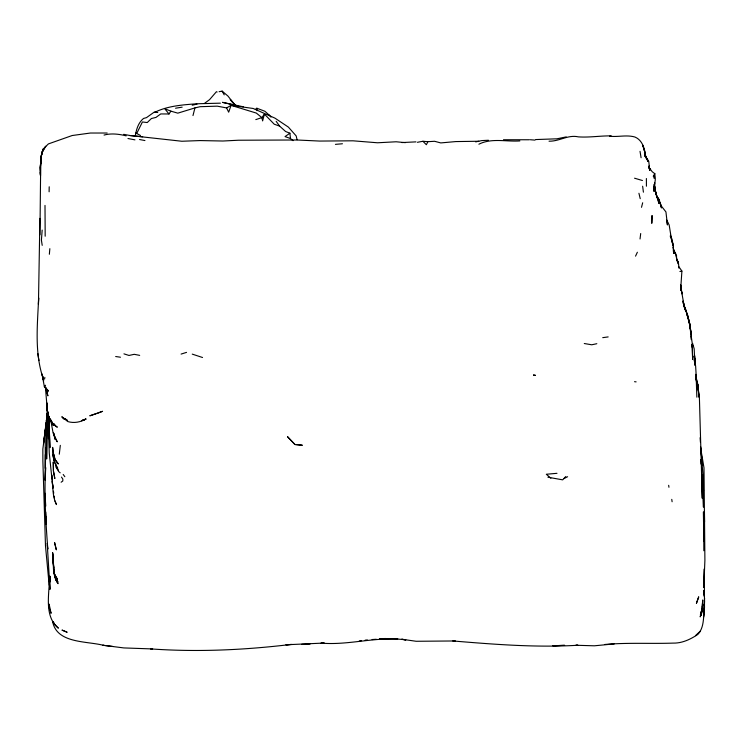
<?xml version="1.0" encoding="UTF-8"?>
<svg xmlns="http://www.w3.org/2000/svg" width="742" height="742" viewBox="0 0 742 742"><rect width="100%" height="100%" fill="white"/><g stroke="black" fill="none" stroke-linecap="round" stroke-linejoin="round"><path stroke-width="1.11" d="M46.561 438.902L47.071 413.934L46.644 459.01L47.117 403.602M604.888 644.473C627.611 642.489 650.317 643.861 673.04 643.11C682.074 643.333 690.496 639.381 697.814 634.41C704.056 627.88 703.305 618.132 704.241 609.794L703.537 617.223L704.501 607.568L704.316 568.854L703.787 587.228M680.831 288.267L682.028 293.915L680.637 284.956L680.627 289.955L681.898 271.09L678.939 266.805M704.51 522.08L703.991 467.85L700.828 449.123M704.603 598.182L703.843 611.779M653.86 186.121L653.795 191.25C653.285 185.528 656.856 180.13 654.509 174.444L654.843 173.721L652.209 171.727L649.528 168.165M694.113 356.243L694.753 360.825L694.178 348.814L692.629 343.453M49.111 191.798L49.204 186.789M45.179 236.216L45.002 205.423M39.938 234.806L40.727 161.088L41.552 154.429L43.296 148.929L48.378 143.92L72.206 135.517L90.394 133.031L107.173 133.022M704.427 577.276L703.815 587.247L704.9 560.34L704.446 511.034L704.492 522.006M654.704 182.81L654.546 187.809L654.555 182.615M702.359 607.234L702.924 604.136L700.188 616.89L701.811 612.79L702.72 599.981L702.266 606.539M46.913 421.048L47.126 414.732L45.197 433.291L45.373 468.508L45.642 448.057M40.532 165.846L41.552 154.429L43.296 148.929C39.938 157.471 40.634 166.811 40.532 175.798M45.327 454.558L45.225 480.343L45.652 467.645M672.391 243.246L671.9 240.056L673.263 246.038L673.717 253.486L673.3 250.416M47.117 413.786L46.598 421.827L47.126 415.195M60.315 445.358L59.295 454.206M46.143 422.077L45.781 426.52L47.173 417.06M702.155 608.44L701.144 615.322L701.978 609.303M49.176 585.188L45.475 545.824L42.878 461.097L42.841 449.105L45.614 428.078M49.352 254.265L49.844 248.681M45.614 467.571C44.13 494.645 45.754 521.969 47.813 548.978M47.071 414.055L46.431 420.658L47.145 414.592M654.509 174.444L654.138 178.247L654.843 173.721L653.238 176.271M44.557 379.116L44.863 377.4M43.611 443.159L44.659 434.775L44.056 439.542M640.031 238.98L640.708 233.526M45.939 424.415L44.863 432.289L45.652 428.051M55.965 463.741L55.743 465.373L57.718 468.267L54.583 462.618L52.636 447.37L53.313 455.736L55.019 463.017M42.164 230.103L41.413 240.093L42.211 245.361M46.959 417.254L46.412 421.066L46.876 417.254M703.945 612.911L704.594 600.723M135.248 136.166C136.324 129.618 138.142 122.82 143.531 118.451L146.489 117.635L154.373 112.005L157.768 112.515M702.47 608.264L700.411 614.589L702.127 609.312M192.985 115.576L194.933 107.915L200.127 106.69L217.276 106.162L226.598 107.924L231.096 105.355L253.208 108.48L274.93 118.126L288.397 127.114L296.169 135.925L297.097 139.737M641.505 207.315L642.683 202.77M293.034 140.674L290.474 138.513L289.909 133.189L285.605 131.51L279.641 126.121L274.225 124.211L264.43 114.092L262.622 120.9L261.861 117.616L256.342 113.081L231.096 105.355L228.675 112.19L226.598 107.924M40.829 163.008L39.725 167.581L40.393 174.917M635.542 256.148L637.369 252.243M478.803 141.249L455.792 141.574L440.776 142.918L434.562 141.286L427.921 141.685L426.353 144.718L422.931 141.277L417.384 142.297M140.507 135.508L135.842 132.985L137.038 132.818L142.418 121.966L147.241 122.551L151.414 118.525L155.959 117.421L160.726 113.934L169 113.98L170.892 111.152L177.811 113.155L194.933 107.915M45.614 387.565L47.831 391.859L45.281 387.435L48.388 390.923L44.399 386.879L45.568 385.237M264.43 114.092L261.861 117.616L255.805 119.61M565.784 476.531L562.686 479.851L547.921 477.208M255.341 109.473L256.825 108.221L264.903 111.263L268.799 114.769M204.291 103.528L209.587 99.623L216.432 91.693L217.109 92.054M61.122 482.226L62.801 481.002L62.82 479.072L61.484 477.087M289.909 133.189L285.03 136.593L290.474 138.513M154.651 112.367C167.479 105.893 182.68 104.854 196.955 103.759M611.269 135.888C600.343 135.721 589.371 137.65 578.389 136.871C567.89 134.497 559.422 141.481 549.034 141.184M564.078 478.544L567.621 476.716M478.878 144.198C491.686 137.78 506.146 141.88 519.854 140.924M97.239 413.424L102.563 411.309L89.791 415.808L96.172 413.758M181.085 354.082L186.539 352.385M566.248 136.899L556.927 138.81L535.65 139.561M82.993 419.944L85.803 419.276L81.592 420.705L86.053 418.896C80.544 422.207 74.024 423.441 67.791 421.567L61.781 416.781L65.259 419.202L63.033 418.46L66.121 419.388M192.224 105.225L198.615 103.722L220.383 103.166M104.038 135.063C111.235 133.096 119.026 134.052 126.177 135.86M475.678 141.889L481.753 140.59L488.477 140.257M596.828 343.704L591.745 344.789L584.279 343.518M679.904 271.507L681.898 271.09M219.122 91.683L222.146 91.118L227.98 96.089L235.678 105.856M175.548 108.211L182.152 107.163M359.286 640.967L361.456 640.643M602.736 337.656L608.162 336.914M365.147 640.179L367.336 639.91M292.144 644.427L285.93 644.789L324.282 643.045L320.961 643.11C349.417 645.596 377.428 635.875 405.837 639.91L401.719 639.224L416.123 641.274L455.245 640.967L452.87 640.958C494.506 644.39 536.086 647.738 577.944 645.252L575.82 645.262L594.398 645.8L614.228 643.908M335.421 144.356L342.433 143.762M372.094 639.539L376.315 639.261M529.398 139.765L503.484 139.746M415.965 141.87L401.858 142.566M556.982 473.313L546.298 474.259L550.87 478.2M379.932 638.788L385.386 638.51L381.119 638.714M291.077 644.427C244.526 650.048 197.455 652.227 150.645 648.898L152.62 648.944L123.803 647.924L102.804 645.243L112.84 646.477M301.706 644.306L310.035 644.102M379.496 639.066L397.795 638.843M142.659 136.769L129.618 135.489L181.818 141.249L200.173 140.572L222.915 141.017L238.405 140.229L296.939 139.997L319.617 141.063L353.007 140.813L377.548 142.779L396.135 141.778L405.392 142.65M530.326 139.746L535.056 140.108M422.931 141.277L427.921 141.685M103.435 645.317C86.508 640.912 56.744 643.657 52.617 621.527M634.531 381.694L636.117 381.87M115.678 356.522L120.473 357.217M609.646 136.213C617.965 137.242 626.517 134.608 634.892 137.01C642.414 140.071 645.113 149.059 645.188 156.562L644.483 151.98M139.533 139.515L144.94 140.553M123.719 134.321L129.767 135.489M127.967 138.513L134.951 139.858M139.681 355.372L134.228 354.314L129.006 355.455L123.951 353.86M243.274 106.802L222.479 102.35L236.624 105.605M634.549 178.201L642.442 180.519M192.252 354.12L202.538 357.505M170.892 111.152L164.77 108.768L169 113.98M67.643 420.334L64.665 418.794L65.259 419.202M51.003 419.981L52.432 425.018L50.679 420.528L53.934 425.324L48.953 417.412L52.469 423.255L57.329 427.197C48.666 422.272 46.829 411.736 46.69 402.6L47.33 410.409L45.41 387.009L47.915 395.857L45.429 387.639M60.185 472.83L58.683 471.56L55.78 466.746M656.716 197.112L659.1 199.283L661.493 207.945L659.898 202.39L661.502 206.267M235.631 105.401L230.215 99.576L235.437 105.624M648.536 167.377L649.936 169.065L648.777 166.56M657.236 197.984L659.211 200.368L657.245 196.964M661.688 206.48L665.936 211.924L667.448 224.974L666.659 219.91M269.216 114.88L270.96 117.153M63.191 474.481L64.832 476.707M276.172 121.326L279.641 126.121M645.141 155.245L648.016 161.506L646.69 158.343M666.937 220.671L669.182 225.039L671.185 237.486L670.434 235.613M677.196 260.859L678.503 264.328L678.142 261.815L676.871 259.988L678.54 263.725L678.911 268.122M676.917 260.052L678.142 261.815M224.214 94.874L222.146 91.118M53.814 423.45L55.298 425.593M57.162 468.276L58.368 470.094M646.755 158.102L648.758 161.366L649.742 170.27L649.064 165.856M645.299 155.792L646.291 157.406L644.51 153.214L645.855 157.768L644.715 152.722L645.726 157.796L645.03 152.073L642.591 145.005L643.166 146.953M56.494 579.53L58.015 582.229C51.105 574.28 54.518 562.25 52.58 552.688L52.83 557.196M686.916 314.478L689.225 320.98L690.561 329.977M688.891 322.371L689.986 325.413L688.567 319.496L689.837 324.217M53.294 621.722L54.695 624.476L58.377 628.177C43.732 616.073 49.436 593.721 49.529 577.1L50.011 589.333L47.303 545.101M657.236 197.066L659.156 200.85L655.789 193.931L657.672 197.585L658.942 203.484L654.871 189.702L656.16 193.504L654.787 189.164L655.993 194.098L654.194 184.239L655.149 189.451L654.518 185.992M673.43 249.321L676.509 255.294L676.546 259.143M682.955 301.15L685.246 310.026L683.623 303.923L686.016 310.675L683.66 305.416M683.642 305.314L687.88 315.675L688.771 321.249L686.146 311.083M683.187 303.051L684.031 304.934L683.623 303.923M687.352 315.758L688.27 317.845L685.756 310.054M689.55 325.914L691.136 333.093L691.368 339.623L691.173 336.274M670.388 235.325L672.141 239.555M55.029 501.026L56.475 504.588C53.35 498.522 52.96 491.566 52.654 484.888L53.044 488.051M694.002 359.685L695.616 365.917L696.664 383.28L695.727 374.33L696.719 381.796L695.551 375.619M673.374 249.405L674.812 253.198L672.883 247.346M675.647 254.831L677.585 261.305M689.912 326.628L691.136 333.093L689.448 322.863M670.267 236.392L671.324 239.212M672.029 241.094L673.263 246.038L672.475 241.632M690.375 330.357L692.221 343.166L692.62 359.416L692.165 344.26L692.332 347.386L691.813 345.429M649.037 167.822L649.742 170.27M643.731 148.892L644.306 150.839M53.099 621.722L53.637 623.568M680.971 287.905L684.291 306.798L682.955 301.298M695.829 376.101L698.074 385.543L698.964 397.109L697.656 384.087L698.343 390.004L698.259 389.337M694.178 356.104L695.208 363.534L694.493 357.792L695.208 362.764M54.973 576.822L55.641 579.585L58.034 583.694L55.78 579.697L54.361 573.167M44.399 386.879L42.034 374.005L43.444 379.273C34.29 353.081 37.48 325.005 38.658 297.876L38.445 304.331L39.901 218.343M638.927 193.263L640.225 198.67M695.625 375.573L696.089 377.585M43.509 380.154L42.804 376.825L43.685 381.017M698.139 388.539L699.418 398.343L702.266 498.29L701.58 476.559M54.138 434.051L55.029 439.273L53.433 432.697L54.917 437.78L57.255 441.805L53.081 432.911L51.022 421.502M640.021 151.312L641.088 157.74M37.814 353.554L38.946 360.538M667.392 220.94L667.624 222.507M53.443 491.213L53.73 493.198M54.166 496.185L54.463 498.179M671.77 499.357L672.104 501.74M256.825 108.221L257.168 110.641M668.672 485.305L668.941 487.281M54.064 569.902L54.5 573.112M642.637 186.233L643.416 192.178M52.181 481.039L53.025 487.819M47.126 543.413L47.803 548.857M703.87 594.787L703.796 590.456L704.028 596.123M53.776 567.769L52.747 558.207L54.314 573.918L57.357 579.168L54.314 573.918L52.58 552.688M49.575 582.47L49.232 579.075L49.538 582.414M680.637 284.956L681.137 290.345L680.674 285.327M703.268 487.819L702.934 474.583L700.782 446.953M700.949 449.262L702.349 465.345M702.303 474.611L702.479 476.911M703.082 484.953L703.518 490.703L703.036 483.895M700.105 437.724L700.439 442.334M694.697 360.074L695.05 365.352L694.586 355.566L694.753 360.825M690.923 331.813L691.043 334.048M40.476 174.518L40.356 172.311L40.448 175.696M52.061 475.251L52.283 479.592M52.404 481.762L52.571 485.018L49.269 453.112L48.573 433.838M700.8 459.558L701.014 464.093M45.921 516.478L46.282 524.483L45.754 511.999M48.907 416.355L49.946 447.686L48.74 416.401M49.955 576.302L50.076 579.752M696.135 375.74L696.859 397.183M48.703 437.975L47.998 411.921M703.008 478.636L703.453 507.138L703.054 490.963M703.518 520.439L703.935 541.558L703.37 511.943M49.102 422.04L49.454 439.459L49.278 429.952M48.007 412.125L48.044 414.203M49.909 576.265L49.983 581.923L49.983 576.432M646.384 178.516L646.43 186.205M703.768 533.804L703.833 550.749M652.051 215.681L651.791 223.147L652.051 215.681M49.751 576.46L49.454 581.997L49.76 576.478M41.914 152.852L41.19 156.766L42.275 151.442L45.763 146.211L41.914 152.852M698.676 596.976L696.432 603.32L698.676 596.976M700.318 631.229L695.699 635.597L700.318 631.229M564.588 645.354L552.892 645.726L564.588 645.354M302.18 445.209L294.908 444.486L287.562 436.713L294.908 444.486L302.18 445.209M115.938 633.195L115.938 633.195M535.492 375.378L533.535 375.053L535.492 375.378M66.984 632.175L62.152 630.144L66.984 632.175M58.219 463.824L55.066 459.558L53.276 452.945L55.066 459.558L58.219 463.824M51.04 613.115L49.426 608.496L49.102 604.09L51.04 613.115M692.991 346.44L692.017 344.446L692.991 346.44M56.299 549.711L54.602 542.634L56.299 549.711M54.815 478.386L53.443 471.105L53.266 462.136L53.443 471.105L54.815 478.386M53.943 460.578L52.951 454.753L53.943 460.578M45.401 499.83L45.151 493.291L45.614 506.285L45.401 499.83"/></g></svg>
